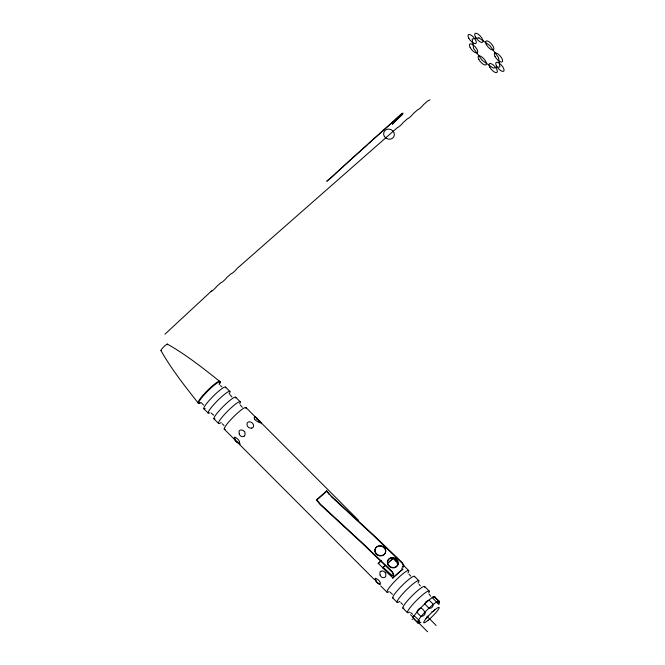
<?xml version="1.0" encoding="UTF-8"?>
<svg xmlns="http://www.w3.org/2000/svg" width="665" height="665" viewBox="0 0 665 665"><rect width="100%" height="100%" fill="white"/><g stroke="black" fill="none" stroke-linecap="round" stroke-linejoin="round"><path stroke-width="1" d="M382.94 567.245L392.051 575.35A2.801 1.106 48.7 0 0 392.716 575.341L393.023 574.826A5.835 2.303 48.7 0 0 393.048 574.527L393.015 574.086A3.292 1.297 48.7 0 0 392.616 573.022L392.325 572.515A2.926 1.155 48.7 0 0 391.876 571.883L363.447 544.494L320.854 505.201A8.304 3.283 48.7 0 1 319.657 503.987L316.432 499.872L318.211 501.551A16.791 6.633 48.7 0 0 319.109 502.682L319.932 503.646A8.163 3.225 48.7 0 0 320.846 504.602L363.481 543.987L391.943 571.318A6.209 2.452 48.7 0 1 392.757 572.424L393.481 573.712A3.641 1.438 48.7 0 1 393.688 574.361L393.605 575.549A7.747 3.059 48.7 0 1 393.256 576.006C388.867 575.957 386.232 569.938 382.774 567.735L385.268 565.2M398.51 563.721L393.032 558.384L388.202 562.964M438.435 602.44L438.775 600.985L434.503 596.696L432.35 597.178A3.425 0.723 5.9 0 0 432.059 597.32L437.42 602.997M427.52 616.788L426.897 617.802M403.032 566.223L402.807 566.472A2.801 1.106 48.7 0 1 402.633 566.538M164.97 334.171L211.628 290.888M335.118 174.039L331.079 177.771A8.304 1.214 -45 0 1 329.898 178.802L326.715 181.271L328.477 179.683A16.791 2.452 -45 0 0 329.358 178.993L330.173 178.328A8.163 1.189 -45 0 0 331.07 177.555L343.115 166.724M337.396 171.753L335.825 173.191M338.277 170.938L339.233 170.065M340.264 169.126L347.371 162.858M343.755 165.934L367.088 145.003M347.762 162.302L394.17 120.623M368.169 143.831L401.219 114.455A2.926 0.424 -45 0 1 401.66 114.131L401.951 113.956A3.292 0.482 -45 0 1 402.342 113.865L402.375 113.981A5.835 0.856 -45 0 1 402.35 114.131L395.517 121.063M396.099 118.711L394.844 119.825M396.664 118.204L401.286 114.156A6.209 0.906 -45 0 1 402.092 113.557L402.799 113.15A3.641 0.532 -45 0 1 403.007 113.125L402.924 113.682A7.747 1.131 -45 0 1 402.574 114.289L394.578 121.903M394.678 122.061L392.209 124.23L393.539 123.067M316.432 499.872L326.523 491.003L328.302 492.682A16.791 6.633 48.7 0 0 329.2 493.812L330.023 494.777A8.163 3.225 48.7 0 0 330.937 495.733L373.572 535.117L402.026 562.449A6.209 2.452 48.7 0 1 402.849 563.563L403.564 564.843A3.641 1.438 48.7 0 1 403.78 565.491L403.697 566.68A7.747 3.059 48.7 0 1 403.347 567.137L402.084 567.195M316.956 499.856L327.047 490.994M378.019 563.696L381.278 560.819M387.595 563.155L393.032 558.384M382.774 567.735L385.101 565.691M392.558 578.259L403.007 569.074M243.988 436.207L244.479 435.816A2.677 2.377 84.4 0 0 244.986 435.06L244.944 432.275A3.84 3.732 83.4 0 0 244.562 431.543M426.406 601.459L429.058 600.079L433.339 604.36L432.774 606.289A3.599 2.926 -78.9 0 1 430.812 608.126L428.975 608.192L424.702 603.911L425.791 602A3.458 2.311 -18.6 0 1 426.381 601.443M425.941 618.583L426.207 618.408A3.325 2.128 -19.9 0 0 426.897 617.802M380.945 571.26L380.413 571.651A2.668 2.477 41.3 0 0 379.898 572.399L380.072 575.15M434.702 597.511L437.686 600.03M419.008 621.8L417.387 622.224L413.115 617.943L413.655 615.748A3.458 0.823 84.6 0 1 413.821 615.433L419.465 620.686A3.599 1.471 8.6 0 1 418.975 621.792M430.031 99.866L427.786 100.889L423.563 104.605A4.572 0.665 -45 0 1 420.23 108.096A4.572 0.665 -45 0 1 417.869 109.609L413.381 113.549A4.572 0.665 -45 0 1 410.039 117.04A4.572 0.665 -45 0 1 407.687 118.561L403.389 122.335A4.572 0.665 -45 0 1 400.047 125.826A4.572 0.665 -45 0 1 397.695 127.347L237.031 268.552A4.572 0.665 -45 0 1 233.689 272.043A4.572 0.665 -45 0 1 231.329 273.564L226.848 277.505A4.572 0.665 -45 0 1 223.507 280.996A4.572 0.665 -45 0 1 221.146 282.517L216.857 286.291A4.572 0.665 -45 0 1 213.54 289.757A4.572 0.665 -45 0 1 211.162 291.303M251.719 428.085C249.126 428.767 246.274 426.09 247.106 423.464A2.793 2.569 46 0 1 247.563 422.657L248.062 422.225A2.785 2.56 47.9 0 1 248.918 421.868C251.37 421.477 254.155 423.946 253.531 426.489A2.785 2.436 10.9 0 1 253.082 427.263L252.592 427.686A2.793 2.444 9.1 0 1 251.711 428.077M431.859 611.684L433.123 611.376A3.591 2.344 -67.3 0 0 434.943 609.406M259.092 422.666L259.441 422.624A2.668 0.873 32.3 0 0 259.683 422.4L258.885 420.87M254.762 417.504L254.454 417.529A2.685 1.039 51.4 0 0 254.196 417.795L254.712 419.657M395.6 558.575L395.293 558.6A2.685 1.039 51.4 0 0 395.027 558.866L395.55 560.736M239.899 443.912L240.065 443.962A2.677 1.006 51.5 0 0 240.356 443.954M211.287 413.115L213.681 415.184M390.097 592.224L392.5 594.294M410.529 612.689L411.643 613.288M256.291 418.767L257.297 419.432A3.666 1.496 38.9 0 1 261.137 423.721M239.708 443.838L238.145 442.749M167.43 344.121C186.3 354.811 203.299 368.368 220.265 381.801M221.877 386.847L220.398 385.575M222.193 423.713L223.997 425.517M400.812 602.631L402.616 604.435M231.969 396.972L229.899 394.569M242.284 407.296L240.215 404.894M410.787 576.081L408.983 574.277M380.139 584.693L378.984 583.828M201.803 403.264L203.573 405.076M420.363 585.873L419.1 584.41M430.679 596.206L429.149 594.144M331.453 496.797L373.531 535.633L401.968 563.014A2.926 1.155 48.7 0 1 402.416 563.646L402.707 564.153A3.292 1.297 48.7 0 1 403.106 565.225M398.493 564.386L397.18 563.139M386.922 592.124L380.729 585.948M225.535 387.08L229.882 391.436M235.659 397.221L240.198 401.768M245.975 407.554L358.651 520.421M402.458 564.302L408.701 570.553M414.47 576.331L418.817 580.686M424.594 586.472L429.133 591.019M437.952 600.296L439.291 601.634L439.141 603.529A3.599 0.848 86.1 0 1 438.584 604.56M390.879 557.511L392.699 559.332M397.246 563.887L398.152 564.801M401.785 568.442L402.699 569.348A15.337 2.244 -45 0 0 392.899 577.968L378.352 563.396A15.337 2.244 -45 0 1 381.394 560.42M426.947 616.222L436.14 625.433M410.579 614.743L413.406 617.577M417.653 621.833L427.553 631.75M413.622 618.6L417.894 622.881M203.764 408.651L208.112 413.007M213.889 418.792L218.428 423.339M374.47 579.681L224.205 429.125M392.699 597.902L397.047 602.257M402.824 608.043L407.362 612.59M412.159 613.737L412.591 614.227M329.25 494.552L327.554 492.416M198.527 403.447C185.136 386.465 171.612 369.449 160.955 350.563M327.23 491.975L326.523 491.003M239.234 434.07L239.059 431.327A2.668 2.477 41.3 0 1 239.575 430.579L240.107 430.189A3.658 3.425 42.8 0 1 244.396 431.643M161.354 350.522A4.572 0.665 -45 0 1 164.006 346.581A4.572 0.665 -45 0 1 167.189 344.844M201.246 402.516A15.337 2.244 -45 0 1 201.138 398.468A15.337 2.244 -45 0 1 215.576 384.121A15.337 2.244 -45 0 1 219.126 384.761M330.463 495.866A8.304 3.283 48.7 0 1 330.231 495.625M389.258 566.056A5.486 4.929 22.8 0 1 390.546 557.869A5.486 4.929 22.8 0 1 398.235 562.814M398.335 562.873A5.453 5.012 0.7 0 1 392.899 567.594M392.899 567.511A5.486 4.83 21.9 0 1 389.299 566.023M199.874 402.583A15.27 2.228 -45 0 1 207.563 390.397A15.27 2.228 -45 0 1 219.251 383.348M205.169 408.593A15.337 2.244 -45 0 1 212.534 396.922A15.337 2.244 -45 0 1 225.576 387.894M209.932 412.741A15.337 2.244 -45 0 1 218.045 400.122A15.337 2.244 -45 0 1 229.109 393.896M214.928 418.884A15.337 2.244 -45 0 1 223.041 406.672A15.337 2.244 -45 0 1 235.701 398.036M221.212 422.508A15.337 2.244 -45 0 1 220.763 418.892A15.337 2.244 -45 0 1 234.654 404.802A15.337 2.244 -45 0 1 239.708 403.746M225.244 429.216A15.337 2.244 -45 0 1 233.739 416.623A15.337 2.244 -45 0 1 245.892 408.709M389.2 591.592A15.337 2.244 -45 0 1 389.765 587.012A15.337 2.244 -45 0 1 403.821 573.055A15.337 2.244 -45 0 1 407.919 573.014M393.431 598.084A15.337 2.244 -45 0 1 401.851 585.782A15.337 2.244 -45 0 1 414.578 576.863M399.831 601.426A15.337 2.244 -45 0 1 399.54 597.594A15.337 2.244 -45 0 1 413.721 583.371A15.337 2.244 -45 0 1 418.044 583.147M403.863 608.134A15.337 2.244 -45 0 1 411.976 595.923A15.337 2.244 -45 0 1 424.636 587.286M409.64 612.066A15.337 2.244 -45 0 1 416.514 600.47A15.337 2.244 -45 0 1 428.642 592.997M413.863 618.558A15.337 2.244 -45 0 1 422.674 605.865A15.337 2.244 -45 0 1 434.943 597.619M419.69 622.132A15.337 2.244 -45 0 1 426.564 610.537A15.337 2.244 -45 0 1 438.684 603.064M244.013 436.257A3.666 3.242 83.2 0 1 239.334 434.037M238.137 442.674A3.84 0.698 43.6 0 1 237.563 442.159M237.463 442.4A3.658 1.205 32.8 0 1 235.036 439.091M258.286 420.272A3.849 0.698 43.4 0 1 258.776 420.812M258.702 422.059A3.666 1.255 32.4 0 1 254.978 419.698M254.421 417.071A3.649 1.372 51.5 0 1 258.627 420.347M238.843 442.79A2.86 1.072 57.5 0 0 239.392 441.419A3.732 1.646 42.9 0 0 235.186 437.578M239.001 443.015A3.732 1.28 54.3 0 1 236.84 441.884A3.732 1.28 54.3 0 1 234.728 438.676M234.537 438.559A2.868 1.164 39.7 0 1 234.961 437.171M398.576 562.74A3.666 1.255 32.4 0 1 395.816 560.77M395.251 558.143A3.649 1.372 51.5 0 1 396.232 558.143M385.401 572.615A3.84 3.732 83.4 0 1 385.791 573.346L385.816 576.131A2.677 2.377 84.4 0 1 385.318 576.888L384.827 577.278A3.666 3.242 83.2 0 1 380.172 575.117M380.92 571.202A3.658 3.425 42.8 0 1 385.235 572.723M379.682 583.862A2.86 1.072 57.5 0 0 380.23 582.498A3.732 1.646 42.9 0 0 376.024 578.658M379.84 584.086A3.732 1.28 54.3 0 1 377.678 582.956A3.732 1.28 54.3 0 1 375.567 579.755M375.376 579.631A2.868 1.164 39.7 0 1 375.8 578.242M378.975 583.754A3.84 0.698 43.6 0 1 378.402 583.23M378.302 583.479A3.658 1.205 32.8 0 1 375.933 580.138M420.845 622.265A3.957 0.648 3.2 0 1 418.327 622.689M418.243 622.739A6.342 0.723 1.7 0 1 417.554 622.756M412.258 619.356A6.301 0.881 -57.1 0 1 412.101 619.639M427.753 616.131A5.761 3.641 -22.4 0 1 427.645 616.779M438.41 602.382A3.591 1.338 81.2 0 1 437.42 603.03M425.035 612.914L424.918 613.853A3.591 2.976 -14 0 1 423.181 615.906L421.045 616.563L416.772 612.282L418.177 609.639A3.425 2.278 -68.6 0 1 418.734 609.032C421.111 606.181 424.42 610.561 425.035 612.914M478.858 37.839L472.158 39.06L473.58 48.412L482.3 60.432L493.197 68.063L499.897 66.841L498.467 57.489L489.756 45.478L478.858 37.839M376.157 553.471A5.486 4.904 18.8 0 0 385.451 552.748A5.486 4.904 18.8 0 0 379.565 545.682A5.486 4.904 18.8 0 0 376.157 553.471M375.974 553.82A5.486 4.896 18.3 0 0 385.276 553.089A5.486 4.896 18.3 0 0 379.391 546.04A5.486 4.896 18.3 0 0 375.974 553.82M388.285 565.425A5.478 4.854 25.4 0 0 397.537 565.433A5.478 4.854 25.4 0 0 392.167 557.968A5.478 4.854 25.4 0 0 388.285 565.425M428.202 620.187A10.873 1.588 -45 0 0 439.199 607.444A10.873 1.588 -45 0 0 426.972 617.536A10.873 1.588 -45 0 0 428.202 620.187M475.442 36.941A5.777 2.278 48.7 0 0 482.657 42.194A5.777 2.278 48.7 0 0 478.468 34.389A5.777 2.278 48.7 0 0 475.442 36.941M468.742 38.154A5.777 2.278 48.7 0 0 475.957 43.408A5.777 2.278 48.7 0 0 471.768 35.611A5.777 2.278 48.7 0 0 468.742 38.154M470.172 47.514A5.777 2.278 48.7 0 0 477.387 52.768A5.777 2.278 48.7 0 0 473.189 44.962A5.777 2.278 48.7 0 0 470.172 47.514M478.891 59.526A5.777 2.278 48.7 0 0 486.098 64.779A5.777 2.278 48.7 0 0 481.909 56.982A5.777 2.278 48.7 0 0 478.891 59.526M489.789 67.165A5.777 2.278 48.7 0 0 496.996 72.41A5.777 2.278 48.7 0 0 492.807 64.613A5.777 2.278 48.7 0 0 489.789 67.165M496.489 65.943A5.777 2.278 48.7 0 0 503.696 71.197A5.777 2.278 48.7 0 0 499.506 63.391A5.777 2.278 48.7 0 0 496.489 65.943M495.059 56.592A5.777 2.278 48.7 0 0 502.266 61.837A5.777 2.278 48.7 0 0 498.077 54.04A5.777 2.278 48.7 0 0 495.059 56.592M486.339 44.572A5.777 2.278 48.7 0 0 493.555 49.825A5.777 2.278 48.7 0 0 489.365 42.028A5.777 2.278 48.7 0 0 486.339 44.572M384.412 136.483A5.486 4.971 26.5 0 0 393.738 136.899A5.486 4.971 26.5 0 0 388.834 129.085A5.486 4.971 26.5 0 0 384.412 136.483"/></g></svg>
